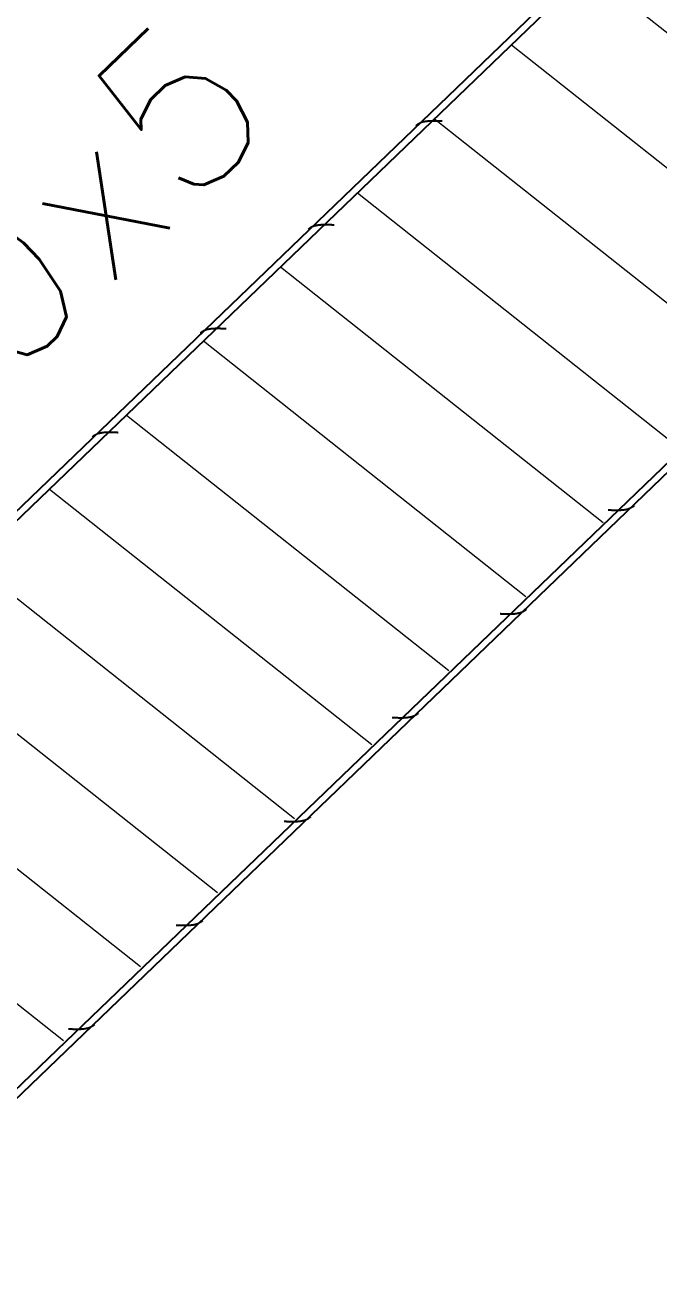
# Model space of a CAD drawing. Extents: x -9282 to 18119, y -11629 to 17404.
# Drawn here: x 1513.7 to 1558.6, y 3292.4 to 3381.8 of the extents above; entities that cross this region are included whole.
import ezdxf

# ---------------------------------------------------------------- set-up
doc = ezdxf.new("R2010")
doc.units = 0
doc.header["$LTSCALE"] = 30
doc.header["$MEASUREMENT"] = 0
doc.linetypes.add('EJEH$0$RLE-PROYECCION', pattern=[0.71438, 0.47625, -0.23813])
doc.layers.get('0').update_dxf_attribs({"linetype": 'CONTINUOUS'})
doc.layers.add('EJEH$0$RLA-ACHURADO', color=30, linetype='EJEH$0$RLE-PROYECCION', lineweight=15, transparency=0.7)
doc.layers.add('EJEH$0$RLA-CONTORNO', color=30, linetype='CONTINUOUS', lineweight=25)
doc.layers.add('EJEH$0$RLA-TEXTOS-1', color=9, linetype='CONTINUOUS', lineweight=9)
doc.styles.add('EJEH$0$RomanS', font='romans.shx', dxfattribs={"height": 11.25})

# ---------------------------------------------------------------- blocks, each defined once
blk = doc.blocks.new('EJEH')
at = {"layer": 'EJEH$0$RLA-ACHURADO'}
h = blk.add_hatch(dxfattribs=at)
h.set_pattern_fill('RLE-ELEMENTOS METALICOS', color=256, angle=6.623, style=0, pattern_type=2)
h.set_pattern_definition([(141.623, (-89.674, -1990.712), (-4.656249, -5.87957), [])])
h.paths.add_polyline_path([(-1555.011, 786.892), (-1239.799, 1089.402), (-1239.816, 1103), (-1267.501, 1103), (-1596.269, 787), (-1571.906, 787)])
at = {"layer": 'EJEH$0$RLA-CONTORNO'}
for p, q in [((-1268.223, 1103), (-1596.99, 787)), ((-1267.501, 1103), (-1596.269, 787)), ((-1239.799, 1089.402), (-1554.42, 787)), ((-1553.698, 787), (-1239.799, 1088.709)), ((-1370.007, 1005.247), (-1370.026, 1005.231)), ((-1369.989, 1005.263), (-1370.007, 1005.247)), ((-1369.969, 1005.278), (-1369.989, 1005.263)), ((-1369.95, 1005.293), (-1369.969, 1005.278)), ((-1369.93, 1005.308), (-1369.95, 1005.293)), ((-1369.909, 1005.322), (-1369.93, 1005.308)), ((-1369.888, 1005.335), (-1369.909, 1005.322)), ((-1369.867, 1005.348), (-1369.888, 1005.335)), ((-1369.845, 1005.361), (-1369.867, 1005.348)), ((-1369.822, 1005.373), (-1369.845, 1005.361)), ((-1369.8, 1005.385), (-1369.822, 1005.373)), ((-1369.777, 1005.396), (-1369.8, 1005.385)), ((-1369.753, 1005.407), (-1369.777, 1005.396)), ((-1369.729, 1005.418), (-1369.753, 1005.407)), ((-1369.705, 1005.428), (-1369.729, 1005.418)), ((-1369.68, 1005.438), (-1369.705, 1005.428)), ((-1369.655, 1005.447), (-1369.68, 1005.438)), ((-1369.629, 1005.456), (-1369.655, 1005.447)), ((-1369.603, 1005.464), (-1369.629, 1005.456)), ((-1369.577, 1005.472), (-1369.603, 1005.464)), ((-1369.55, 1005.479), (-1369.577, 1005.472)), ((-1369.523, 1005.487), (-1369.55, 1005.479)), ((-1369.495, 1005.493), (-1369.523, 1005.487)), ((-1369.468, 1005.5), (-1369.495, 1005.493)), ((-1369.439, 1005.506), (-1369.468, 1005.5)), ((-1369.411, 1005.512), (-1369.439, 1005.506)), ((-1369.382, 1005.517), (-1369.411, 1005.512)), ((-1369.352, 1005.522), (-1369.382, 1005.517)), ((-1369.323, 1005.526), (-1369.352, 1005.522)), ((-1369.293, 1005.531), (-1369.323, 1005.526)), ((-1369.263, 1005.535), (-1369.293, 1005.531)), ((-1369.232, 1005.538), (-1369.263, 1005.535)), ((-1369.201, 1005.542), (-1369.232, 1005.538)), ((-1369.17, 1005.544), (-1369.201, 1005.542)), ((-1369.139, 1005.547), (-1369.17, 1005.544)), ((-1369.107, 1005.55), (-1369.139, 1005.547)), ((-1369.075, 1005.552), (-1369.107, 1005.55)), ((-1369.042, 1005.554), (-1369.075, 1005.552)), ((-1369.01, 1005.555), (-1369.042, 1005.554)), ((-1368.977, 1005.556), (-1369.01, 1005.555)), ((-1368.944, 1005.557), (-1368.977, 1005.556)), ((-1368.911, 1005.558), (-1368.944, 1005.557)), ((-1368.877, 1005.559), (-1368.911, 1005.558)), ((-1368.844, 1005.559), (-1368.877, 1005.559)), ((-1368.81, 1005.559), (-1368.844, 1005.559)), ((-1368.776, 1005.559), (-1368.81, 1005.559)), ((-1368.742, 1005.559), (-1368.776, 1005.559)), ((-1368.707, 1005.559), (-1368.742, 1005.559)), ((-1368.673, 1005.558), (-1368.707, 1005.559)), ((-1368.638, 1005.558), (-1368.673, 1005.558)), ((-1368.603, 1005.557), (-1368.638, 1005.558)), ((-1368.568, 1005.556), (-1368.603, 1005.557)), ((-1368.533, 1005.555), (-1368.568, 1005.556)), ((-1368.498, 1005.553), (-1368.533, 1005.555)), ((-1368.462, 1005.552), (-1368.498, 1005.553)), ((-1368.427, 1005.551), (-1368.462, 1005.552)), ((-1368.392, 1005.549), (-1368.427, 1005.551)), ((-1368.356, 1005.548), (-1368.392, 1005.549)), ((-1368.321, 1005.546), (-1368.356, 1005.548)), ((-1368.285, 1005.544), (-1368.321, 1005.546)), ((-1368.249, 1005.543), (-1368.285, 1005.544)), ((-1368.214, 1005.541), (-1368.249, 1005.543)), ((-1368.178, 1005.539), (-1368.214, 1005.541)), ((-1377.654, 997.897), (-1377.673, 997.881)), ((-1377.636, 997.913), (-1377.654, 997.897)), ((-1377.616, 997.928), (-1377.636, 997.913)), ((-1377.597, 997.943), (-1377.616, 997.928)), ((-1377.576, 997.958), (-1377.597, 997.943)), ((-1377.556, 997.972), (-1377.576, 997.958)), ((-1377.535, 997.985), (-1377.556, 997.972)), ((-1377.514, 997.998), (-1377.535, 997.985)), ((-1377.492, 998.011), (-1377.514, 997.998)), ((-1377.469, 998.023), (-1377.492, 998.011)), ((-1377.447, 998.035), (-1377.469, 998.023)), ((-1377.424, 998.046), (-1377.447, 998.035)), ((-1377.4, 998.057), (-1377.424, 998.046)), ((-1377.376, 998.068), (-1377.4, 998.057)), ((-1377.352, 998.078), (-1377.376, 998.068)), ((-1377.327, 998.088), (-1377.352, 998.078)), ((-1377.302, 998.097), (-1377.327, 998.088)), ((-1377.276, 998.106), (-1377.302, 998.097)), ((-1377.25, 998.114), (-1377.276, 998.106)), ((-1377.224, 998.122), (-1377.25, 998.114)), ((-1377.197, 998.129), (-1377.224, 998.122)), ((-1377.17, 998.137), (-1377.197, 998.129)), ((-1377.142, 998.143), (-1377.17, 998.137)), ((-1377.114, 998.15), (-1377.142, 998.143)), ((-1377.086, 998.156), (-1377.114, 998.15)), ((-1377.058, 998.162), (-1377.086, 998.156)), ((-1377.029, 998.167), (-1377.058, 998.162)), ((-1376.999, 998.172), (-1377.029, 998.167)), ((-1376.97, 998.176), (-1376.999, 998.172)), ((-1376.94, 998.181), (-1376.97, 998.176)), ((-1376.91, 998.185), (-1376.94, 998.181)), ((-1376.879, 998.188), (-1376.91, 998.185)), ((-1376.848, 998.192), (-1376.879, 998.188)), ((-1376.817, 998.195), (-1376.848, 998.192)), ((-1376.785, 998.197), (-1376.817, 998.195)), ((-1376.754, 998.2), (-1376.785, 998.197)), ((-1376.722, 998.202), (-1376.754, 998.2)), ((-1376.689, 998.204), (-1376.722, 998.202)), ((-1376.657, 998.205), (-1376.689, 998.204)), ((-1376.624, 998.206), (-1376.657, 998.205)), ((-1376.591, 998.207), (-1376.624, 998.206)), ((-1376.558, 998.208), (-1376.591, 998.207)), ((-1376.524, 998.209), (-1376.558, 998.208)), ((-1376.491, 998.209), (-1376.524, 998.209)), ((-1376.457, 998.209), (-1376.491, 998.209)), ((-1376.423, 998.209), (-1376.457, 998.209)), ((-1376.389, 998.209), (-1376.423, 998.209)), ((-1376.354, 998.209), (-1376.389, 998.209)), ((-1376.32, 998.208), (-1376.354, 998.209)), ((-1376.285, 998.208), (-1376.32, 998.208)), ((-1376.25, 998.207), (-1376.285, 998.208)), ((-1376.215, 998.206), (-1376.25, 998.207)), ((-1376.18, 998.205), (-1376.215, 998.206)), ((-1376.145, 998.204), (-1376.18, 998.205)), ((-1376.109, 998.202), (-1376.145, 998.204)), ((-1376.074, 998.201), (-1376.109, 998.202)), ((-1376.039, 998.199), (-1376.074, 998.201)), ((-1376.003, 998.198), (-1376.039, 998.199)), ((-1375.967, 998.196), (-1376.003, 998.198)), ((-1375.932, 998.195), (-1375.967, 998.196)), ((-1375.896, 998.193), (-1375.932, 998.195)), ((-1375.861, 998.191), (-1375.896, 998.193)), ((-1375.825, 998.189), (-1375.861, 998.191)), ((-1385.223, 990.608), (-1385.244, 990.593)), ((-1385.203, 990.622), (-1385.223, 990.608)), ((-1385.182, 990.635), (-1385.203, 990.622)), ((-1385.16, 990.648), (-1385.182, 990.635)), ((-1385.139, 990.661), (-1385.16, 990.648)), ((-1385.116, 990.673), (-1385.139, 990.661)), ((-1385.094, 990.685), (-1385.116, 990.673)), ((-1385.071, 990.696), (-1385.094, 990.685)), ((-1385.047, 990.707), (-1385.071, 990.696)), ((-1385.023, 990.718), (-1385.047, 990.707)), ((-1384.999, 990.728), (-1385.023, 990.718)), ((-1384.974, 990.738), (-1384.999, 990.728)), ((-1384.949, 990.747), (-1384.974, 990.738)), ((-1384.923, 990.756), (-1384.949, 990.747)), ((-1384.897, 990.764), (-1384.923, 990.756)), ((-1384.871, 990.772), (-1384.897, 990.764)), ((-1384.844, 990.78), (-1384.871, 990.772)), ((-1384.817, 990.787), (-1384.844, 990.78)), ((-1384.789, 990.793), (-1384.817, 990.787)), ((-1384.761, 990.8), (-1384.789, 990.793)), ((-1384.733, 990.806), (-1384.761, 990.8)), ((-1384.705, 990.812), (-1384.733, 990.806)), ((-1384.676, 990.817), (-1384.705, 990.812)), ((-1384.646, 990.822), (-1384.676, 990.817)), ((-1384.617, 990.826), (-1384.646, 990.822)), ((-1384.587, 990.831), (-1384.617, 990.826)), ((-1384.557, 990.835), (-1384.587, 990.831)), ((-1384.526, 990.838), (-1384.557, 990.835)), ((-1384.495, 990.842), (-1384.526, 990.838)), ((-1384.464, 990.845), (-1384.495, 990.842)), ((-1384.432, 990.847), (-1384.464, 990.845)), ((-1384.401, 990.85), (-1384.432, 990.847)), ((-1384.369, 990.852), (-1384.401, 990.85)), ((-1384.336, 990.854), (-1384.369, 990.852)), ((-1384.304, 990.855), (-1384.336, 990.854)), ((-1384.271, 990.856), (-1384.304, 990.855)), ((-1384.238, 990.857), (-1384.271, 990.856)), ((-1384.205, 990.858), (-1384.238, 990.857)), ((-1384.171, 990.859), (-1384.205, 990.858)), ((-1384.138, 990.859), (-1384.171, 990.859)), ((-1384.104, 990.859), (-1384.138, 990.859)), ((-1384.07, 990.859), (-1384.104, 990.859)), ((-1384.036, 990.859), (-1384.07, 990.859)), ((-1384.001, 990.859), (-1384.036, 990.859)), ((-1383.967, 990.858), (-1384.001, 990.859)), ((-1383.932, 990.858), (-1383.967, 990.858)), ((-1383.897, 990.857), (-1383.932, 990.858)), ((-1383.862, 990.856), (-1383.897, 990.857)), ((-1383.827, 990.855), (-1383.862, 990.856)), ((-1383.792, 990.854), (-1383.827, 990.855)), ((-1383.756, 990.852), (-1383.792, 990.854)), ((-1383.721, 990.851), (-1383.756, 990.852)), ((-1383.686, 990.849), (-1383.721, 990.851)), ((-1383.65, 990.848), (-1383.686, 990.849)), ((-1383.614, 990.846), (-1383.65, 990.848)), ((-1383.579, 990.845), (-1383.614, 990.846)), ((-1383.543, 990.843), (-1383.579, 990.845)), ((-1383.507, 990.841), (-1383.543, 990.843)), ((-1383.472, 990.839), (-1383.507, 990.841)), ((-1385.301, 990.547), (-1385.32, 990.531)), ((-1385.282, 990.563), (-1385.301, 990.547)), ((-1385.263, 990.578), (-1385.282, 990.563)), ((-1385.244, 990.593), (-1385.263, 990.578)), ((-1392.408, 983.45), (-1392.436, 983.444)), ((-1392.38, 983.456), (-1392.408, 983.45)), ((-1392.352, 983.462), (-1392.38, 983.456)), ((-1392.323, 983.467), (-1392.352, 983.462)), ((-1392.293, 983.472), (-1392.323, 983.467)), ((-1392.264, 983.476), (-1392.293, 983.472)), ((-1392.234, 983.481), (-1392.264, 983.476)), ((-1392.203, 983.485), (-1392.234, 983.481)), ((-1392.173, 983.488), (-1392.203, 983.485)), ((-1392.142, 983.492), (-1392.173, 983.488)), ((-1392.111, 983.495), (-1392.142, 983.492)), ((-1392.079, 983.497), (-1392.111, 983.495)), ((-1392.048, 983.5), (-1392.079, 983.497)), ((-1392.016, 983.502), (-1392.048, 983.5)), ((-1391.983, 983.504), (-1392.016, 983.502)), ((-1391.951, 983.505), (-1391.983, 983.504)), ((-1391.918, 983.506), (-1391.951, 983.505)), ((-1391.885, 983.508), (-1391.918, 983.506)), ((-1391.852, 983.508), (-1391.885, 983.508)), ((-1391.818, 983.509), (-1391.852, 983.508)), ((-1391.785, 983.509), (-1391.818, 983.509)), ((-1391.751, 983.51), (-1391.785, 983.509)), ((-1391.717, 983.509), (-1391.751, 983.51)), ((-1391.682, 983.509), (-1391.717, 983.509)), ((-1391.648, 983.509), (-1391.682, 983.509)), ((-1391.613, 983.508), (-1391.648, 983.509)), ((-1391.579, 983.508), (-1391.613, 983.508)), ((-1391.544, 983.507), (-1391.579, 983.508)), ((-1391.509, 983.506), (-1391.544, 983.507)), ((-1391.474, 983.505), (-1391.509, 983.506)), ((-1391.439, 983.504), (-1391.474, 983.505)), ((-1391.403, 983.502), (-1391.439, 983.504)), ((-1391.368, 983.501), (-1391.403, 983.502)), ((-1391.332, 983.499), (-1391.368, 983.501)), ((-1391.297, 983.498), (-1391.332, 983.499)), ((-1391.261, 983.496), (-1391.297, 983.498)), ((-1391.226, 983.495), (-1391.261, 983.496)), ((-1391.19, 983.493), (-1391.226, 983.495)), ((-1391.154, 983.491), (-1391.19, 983.493)), ((-1391.119, 983.489), (-1391.154, 983.491)), ((-1392.948, 983.197), (-1392.967, 983.181)), ((-1392.929, 983.213), (-1392.948, 983.197)), ((-1392.91, 983.228), (-1392.929, 983.213)), ((-1392.891, 983.243), (-1392.91, 983.228)), ((-1392.87, 983.258), (-1392.891, 983.243)), ((-1392.85, 983.272), (-1392.87, 983.258)), ((-1392.829, 983.285), (-1392.85, 983.272)), ((-1392.807, 983.298), (-1392.829, 983.285)), ((-1392.786, 983.311), (-1392.807, 983.298)), ((-1392.763, 983.323), (-1392.786, 983.311)), ((-1392.741, 983.335), (-1392.763, 983.323)), ((-1392.717, 983.346), (-1392.741, 983.335)), ((-1392.694, 983.357), (-1392.717, 983.346)), ((-1392.67, 983.368), (-1392.694, 983.357)), ((-1392.646, 983.378), (-1392.67, 983.368)), ((-1392.621, 983.388), (-1392.646, 983.378)), ((-1392.596, 983.397), (-1392.621, 983.388)), ((-1392.57, 983.406), (-1392.596, 983.397)), ((-1392.544, 983.414), (-1392.57, 983.406)), ((-1392.518, 983.422), (-1392.544, 983.414)), ((-1392.491, 983.43), (-1392.518, 983.422)), ((-1392.464, 983.437), (-1392.491, 983.43)), ((-1392.436, 983.444), (-1392.464, 983.437)), ((-1354.97, 978.086), (-1354.996, 978.078)), ((-1354.945, 978.095), (-1354.97, 978.086)), ((-1354.92, 978.104), (-1354.945, 978.095)), ((-1354.895, 978.114), (-1354.92, 978.104)), ((-1354.87, 978.124), (-1354.895, 978.114)), ((-1354.847, 978.134), (-1354.87, 978.124)), ((-1354.823, 978.145), (-1354.847, 978.134)), ((-1354.8, 978.157), (-1354.823, 978.145)), ((-1354.777, 978.168), (-1354.8, 978.157)), ((-1354.755, 978.181), (-1354.777, 978.168)), ((-1354.733, 978.193), (-1354.755, 978.181)), ((-1354.712, 978.206), (-1354.733, 978.193)), ((-1354.691, 978.22), (-1354.712, 978.206)), ((-1354.67, 978.234), (-1354.691, 978.22)), ((-1354.65, 978.249), (-1354.67, 978.234)), ((-1354.63, 978.264), (-1354.65, 978.249)), ((-1354.611, 978.279), (-1354.63, 978.264)), ((-1354.592, 978.295), (-1354.611, 978.279)), ((-1354.574, 978.311), (-1354.592, 978.295)), ((-1356.386, 978.001), (-1356.422, 978.002)), ((-1356.35, 977.999), (-1356.386, 978.001)), ((-1356.315, 977.997), (-1356.35, 977.999)), ((-1356.279, 977.996), (-1356.315, 977.997)), ((-1356.243, 977.994), (-1356.279, 977.996)), ((-1356.208, 977.992), (-1356.243, 977.994)), ((-1356.172, 977.991), (-1356.208, 977.992)), ((-1356.137, 977.99), (-1356.172, 977.991)), ((-1356.102, 977.988), (-1356.137, 977.99)), ((-1356.067, 977.987), (-1356.102, 977.988)), ((-1356.031, 977.986), (-1356.067, 977.987)), ((-1355.996, 977.985), (-1356.031, 977.986)), ((-1355.962, 977.984), (-1355.996, 977.985)), ((-1355.927, 977.983), (-1355.962, 977.984)), ((-1355.892, 977.983), (-1355.927, 977.983)), ((-1355.858, 977.982), (-1355.892, 977.983)), ((-1355.824, 977.982), (-1355.858, 977.982)), ((-1355.79, 977.982), (-1355.824, 977.982)), ((-1355.756, 977.982), (-1355.79, 977.982)), ((-1355.722, 977.983), (-1355.756, 977.982)), ((-1355.689, 977.983), (-1355.722, 977.983)), ((-1355.655, 977.984), (-1355.689, 977.983)), ((-1355.622, 977.985), (-1355.655, 977.984)), ((-1355.59, 977.987), (-1355.622, 977.985)), ((-1355.557, 977.988), (-1355.59, 977.987)), ((-1355.525, 977.99), (-1355.557, 977.988)), ((-1355.493, 977.992), (-1355.525, 977.99)), ((-1355.461, 977.995), (-1355.493, 977.992)), ((-1355.43, 977.997), (-1355.461, 977.995)), ((-1355.398, 978), (-1355.43, 977.997)), ((-1355.368, 978.003), (-1355.398, 978)), ((-1355.337, 978.007), (-1355.368, 978.003)), ((-1355.307, 978.011), (-1355.337, 978.007)), ((-1355.277, 978.015), (-1355.307, 978.011)), ((-1355.247, 978.02), (-1355.277, 978.015)), ((-1355.218, 978.025), (-1355.247, 978.02)), ((-1355.189, 978.03), (-1355.218, 978.025)), ((-1355.16, 978.036), (-1355.189, 978.03)), ((-1355.132, 978.042), (-1355.16, 978.036)), ((-1355.104, 978.048), (-1355.132, 978.042)), ((-1355.077, 978.055), (-1355.104, 978.048)), ((-1355.05, 978.062), (-1355.077, 978.055)), ((-1355.023, 978.07), (-1355.05, 978.062)), ((-1354.996, 978.078), (-1355.023, 978.07)), ((-1362.239, 970.945), (-1362.258, 970.929)), ((-1362.221, 970.961), (-1362.239, 970.945)), ((-1364.033, 970.651), (-1364.069, 970.652)), ((-1363.997, 970.649), (-1364.033, 970.651)), ((-1363.962, 970.647), (-1363.997, 970.649)), ((-1363.926, 970.646), (-1363.962, 970.647)), ((-1363.89, 970.644), (-1363.926, 970.646)), ((-1363.855, 970.642), (-1363.89, 970.644)), ((-1363.819, 970.641), (-1363.855, 970.642)), ((-1363.784, 970.64), (-1363.819, 970.641)), ((-1363.749, 970.638), (-1363.784, 970.64)), ((-1363.714, 970.637), (-1363.749, 970.638)), ((-1363.678, 970.636), (-1363.714, 970.637)), ((-1363.643, 970.635), (-1363.678, 970.636)), ((-1363.609, 970.634), (-1363.643, 970.635)), ((-1363.574, 970.633), (-1363.609, 970.634)), ((-1363.539, 970.633), (-1363.574, 970.633)), ((-1363.505, 970.633), (-1363.539, 970.633)), ((-1363.471, 970.632), (-1363.505, 970.633)), ((-1363.437, 970.632), (-1363.471, 970.632)), ((-1363.403, 970.632), (-1363.437, 970.632)), ((-1363.369, 970.633), (-1363.403, 970.632)), ((-1363.336, 970.633), (-1363.369, 970.633)), ((-1363.302, 970.634), (-1363.336, 970.633)), ((-1363.269, 970.635), (-1363.302, 970.634)), ((-1363.237, 970.637), (-1363.269, 970.635)), ((-1363.204, 970.638), (-1363.237, 970.637)), ((-1363.172, 970.64), (-1363.204, 970.638)), ((-1363.14, 970.642), (-1363.172, 970.64)), ((-1363.108, 970.645), (-1363.14, 970.642)), ((-1363.077, 970.647), (-1363.108, 970.645)), ((-1363.045, 970.65), (-1363.077, 970.647)), ((-1363.014, 970.654), (-1363.045, 970.65)), ((-1362.984, 970.657), (-1363.014, 970.654)), ((-1362.954, 970.661), (-1362.984, 970.657)), ((-1362.924, 970.665), (-1362.954, 970.661)), ((-1362.894, 970.67), (-1362.924, 970.665)), ((-1362.865, 970.675), (-1362.894, 970.67)), ((-1362.836, 970.68), (-1362.865, 970.675)), ((-1362.807, 970.686), (-1362.836, 970.68)), ((-1362.779, 970.692), (-1362.807, 970.686)), ((-1362.751, 970.698), (-1362.779, 970.692)), ((-1362.724, 970.705), (-1362.751, 970.698)), ((-1362.696, 970.712), (-1362.724, 970.705)), ((-1362.67, 970.72), (-1362.696, 970.712)), ((-1362.643, 970.728), (-1362.67, 970.72)), ((-1362.617, 970.736), (-1362.643, 970.728)), ((-1362.592, 970.745), (-1362.617, 970.736)), ((-1362.567, 970.754), (-1362.592, 970.745)), ((-1362.542, 970.764), (-1362.567, 970.754)), ((-1362.517, 970.774), (-1362.542, 970.764)), ((-1362.493, 970.784), (-1362.517, 970.774)), ((-1362.47, 970.795), (-1362.493, 970.784)), ((-1362.447, 970.807), (-1362.47, 970.795)), ((-1362.424, 970.818), (-1362.447, 970.807)), ((-1362.402, 970.831), (-1362.424, 970.818)), ((-1362.38, 970.843), (-1362.402, 970.831)), ((-1362.359, 970.857), (-1362.38, 970.843)), ((-1362.338, 970.87), (-1362.359, 970.857)), ((-1362.317, 970.884), (-1362.338, 970.87)), ((-1362.297, 970.899), (-1362.317, 970.884)), ((-1362.277, 970.914), (-1362.297, 970.899)), ((-1362.258, 970.929), (-1362.277, 970.914)), ((-1371.68, 963.301), (-1371.716, 963.302)), ((-1371.644, 963.299), (-1371.68, 963.301)), ((-1371.609, 963.297), (-1371.644, 963.299)), ((-1371.573, 963.296), (-1371.609, 963.297)), ((-1371.537, 963.294), (-1371.573, 963.296)), ((-1371.502, 963.292), (-1371.537, 963.294)), ((-1371.466, 963.291), (-1371.502, 963.292)), ((-1371.431, 963.29), (-1371.466, 963.291)), ((-1371.396, 963.288), (-1371.431, 963.29)), ((-1371.36, 963.287), (-1371.396, 963.288)), ((-1371.325, 963.286), (-1371.36, 963.287)), ((-1371.29, 963.285), (-1371.325, 963.286)), ((-1371.256, 963.284), (-1371.29, 963.285)), ((-1371.221, 963.283), (-1371.256, 963.284)), ((-1371.186, 963.283), (-1371.221, 963.283)), ((-1371.152, 963.283), (-1371.186, 963.283)), ((-1371.118, 963.282), (-1371.152, 963.283)), ((-1371.084, 963.282), (-1371.118, 963.282)), ((-1371.05, 963.282), (-1371.084, 963.282)), ((-1371.016, 963.283), (-1371.05, 963.282)), ((-1370.983, 963.283), (-1371.016, 963.283)), ((-1370.949, 963.284), (-1370.983, 963.283)), ((-1370.916, 963.285), (-1370.949, 963.284)), ((-1370.884, 963.287), (-1370.916, 963.285)), ((-1370.851, 963.288), (-1370.884, 963.287)), ((-1370.819, 963.29), (-1370.851, 963.288)), ((-1370.787, 963.292), (-1370.819, 963.29)), ((-1370.755, 963.295), (-1370.787, 963.292)), ((-1370.723, 963.297), (-1370.755, 963.295)), ((-1370.692, 963.3), (-1370.723, 963.297)), ((-1370.661, 963.304), (-1370.692, 963.3)), ((-1370.631, 963.307), (-1370.661, 963.304)), ((-1370.601, 963.311), (-1370.631, 963.307)), ((-1370.571, 963.315), (-1370.601, 963.311)), ((-1370.541, 963.32), (-1370.571, 963.315)), ((-1370.512, 963.325), (-1370.541, 963.32)), ((-1370.483, 963.33), (-1370.512, 963.325)), ((-1370.454, 963.336), (-1370.483, 963.33)), ((-1370.426, 963.342), (-1370.454, 963.336)), ((-1370.398, 963.348), (-1370.426, 963.342)), ((-1370.371, 963.355), (-1370.398, 963.348)), ((-1370.343, 963.362), (-1370.371, 963.355)), ((-1370.317, 963.37), (-1370.343, 963.362)), ((-1370.29, 963.378), (-1370.317, 963.37)), ((-1370.264, 963.386), (-1370.29, 963.378)), ((-1370.239, 963.395), (-1370.264, 963.386)), ((-1370.214, 963.404), (-1370.239, 963.395)), ((-1370.189, 963.414), (-1370.214, 963.404)), ((-1370.164, 963.424), (-1370.189, 963.414)), ((-1370.14, 963.434), (-1370.164, 963.424)), ((-1370.117, 963.445), (-1370.14, 963.434)), ((-1370.094, 963.457), (-1370.117, 963.445)), ((-1370.071, 963.468), (-1370.094, 963.457)), ((-1370.049, 963.481), (-1370.071, 963.468)), ((-1370.027, 963.493), (-1370.049, 963.481)), ((-1370.005, 963.507), (-1370.027, 963.493)), ((-1369.984, 963.52), (-1370.005, 963.507)), ((-1369.964, 963.534), (-1369.984, 963.52)), ((-1369.944, 963.549), (-1369.964, 963.534)), ((-1369.924, 963.564), (-1369.944, 963.549)), ((-1369.905, 963.579), (-1369.924, 963.564)), ((-1369.886, 963.595), (-1369.905, 963.579)), ((-1369.868, 963.611), (-1369.886, 963.595)), ((-1379.327, 955.951), (-1379.363, 955.952)), ((-1379.291, 955.949), (-1379.327, 955.951)), ((-1379.256, 955.947), (-1379.291, 955.949)), ((-1379.22, 955.946), (-1379.256, 955.947)), ((-1379.184, 955.944), (-1379.22, 955.946)), ((-1379.149, 955.942), (-1379.184, 955.944)), ((-1379.113, 955.941), (-1379.149, 955.942)), ((-1379.078, 955.94), (-1379.113, 955.941)), ((-1379.043, 955.938), (-1379.078, 955.94)), ((-1379.007, 955.937), (-1379.043, 955.938)), ((-1378.972, 955.936), (-1379.007, 955.937)), ((-1378.937, 955.935), (-1378.972, 955.936)), ((-1378.902, 955.934), (-1378.937, 955.935)), ((-1378.868, 955.933), (-1378.902, 955.934)), ((-1378.833, 955.933), (-1378.868, 955.933)), ((-1378.799, 955.933), (-1378.833, 955.933)), ((-1378.765, 955.932), (-1378.799, 955.933)), ((-1378.731, 955.932), (-1378.765, 955.932)), ((-1378.697, 955.933), (-1378.731, 955.932)), ((-1378.663, 955.933), (-1378.697, 955.933)), ((-1378.629, 955.933), (-1378.663, 955.933)), ((-1378.596, 955.934), (-1378.629, 955.933)), ((-1378.563, 955.935), (-1378.596, 955.934)), ((-1378.53, 955.937), (-1378.563, 955.935)), ((-1378.498, 955.938), (-1378.53, 955.937)), ((-1378.466, 955.94), (-1378.498, 955.938)), ((-1378.434, 955.942), (-1378.466, 955.94)), ((-1378.402, 955.945), (-1378.434, 955.942)), ((-1378.37, 955.947), (-1378.402, 955.945)), ((-1378.339, 955.95), (-1378.37, 955.947)), ((-1378.308, 955.954), (-1378.339, 955.95)), ((-1378.278, 955.957), (-1378.308, 955.954)), ((-1378.248, 955.961), (-1378.278, 955.957)), ((-1378.218, 955.965), (-1378.248, 955.961)), ((-1378.188, 955.97), (-1378.218, 955.965)), ((-1378.159, 955.975), (-1378.188, 955.97)), ((-1378.13, 955.98), (-1378.159, 955.975)), ((-1378.101, 955.986), (-1378.13, 955.98)), ((-1378.073, 955.992), (-1378.101, 955.986)), ((-1378.045, 955.998), (-1378.073, 955.992)), ((-1378.018, 956.005), (-1378.045, 955.998)), ((-1377.99, 956.012), (-1378.018, 956.005)), ((-1377.964, 956.02), (-1377.99, 956.012)), ((-1377.937, 956.028), (-1377.964, 956.02)), ((-1377.911, 956.036), (-1377.937, 956.028)), ((-1377.886, 956.045), (-1377.911, 956.036)), ((-1377.86, 956.054), (-1377.886, 956.045)), ((-1377.836, 956.064), (-1377.86, 956.054)), ((-1377.811, 956.074), (-1377.836, 956.064)), ((-1377.787, 956.084), (-1377.811, 956.074)), ((-1377.764, 956.095), (-1377.787, 956.084)), ((-1377.741, 956.107), (-1377.764, 956.095)), ((-1377.718, 956.118), (-1377.741, 956.107)), ((-1377.696, 956.131), (-1377.718, 956.118)), ((-1377.674, 956.143), (-1377.696, 956.131)), ((-1377.652, 956.157), (-1377.674, 956.143)), ((-1377.631, 956.17), (-1377.652, 956.157)), ((-1377.611, 956.184), (-1377.631, 956.17)), ((-1377.591, 956.199), (-1377.611, 956.184)), ((-1377.571, 956.214), (-1377.591, 956.199)), ((-1377.552, 956.229), (-1377.571, 956.214)), ((-1377.533, 956.245), (-1377.552, 956.229)), ((-1377.515, 956.261), (-1377.533, 956.245)), ((-1386.974, 948.601), (-1387.009, 948.602)), ((-1386.938, 948.599), (-1386.974, 948.601)), ((-1386.902, 948.597), (-1386.938, 948.599)), ((-1386.867, 948.596), (-1386.902, 948.597)), ((-1386.831, 948.594), (-1386.867, 948.596)), ((-1386.796, 948.593), (-1386.831, 948.594)), ((-1386.76, 948.591), (-1386.796, 948.593)), ((-1386.725, 948.59), (-1386.76, 948.591)), ((-1386.69, 948.588), (-1386.725, 948.59)), ((-1386.654, 948.587), (-1386.69, 948.588)), ((-1386.619, 948.586), (-1386.654, 948.587)), ((-1386.584, 948.585), (-1386.619, 948.586)), ((-1386.549, 948.584), (-1386.584, 948.585)), ((-1386.515, 948.583), (-1386.549, 948.584)), ((-1386.48, 948.583), (-1386.515, 948.583)), ((-1386.446, 948.583), (-1386.48, 948.583)), ((-1386.412, 948.582), (-1386.446, 948.583)), ((-1386.377, 948.582), (-1386.412, 948.582)), ((-1386.344, 948.583), (-1386.377, 948.582)), ((-1386.31, 948.583), (-1386.344, 948.583)), ((-1386.276, 948.584), (-1386.31, 948.583)), ((-1386.243, 948.584), (-1386.276, 948.584)), ((-1386.21, 948.585), (-1386.243, 948.584)), ((-1386.177, 948.587), (-1386.21, 948.585)), ((-1386.145, 948.588), (-1386.177, 948.587)), ((-1386.113, 948.59), (-1386.145, 948.588)), ((-1386.081, 948.592), (-1386.113, 948.59)), ((-1386.049, 948.595), (-1386.081, 948.592)), ((-1386.017, 948.597), (-1386.049, 948.595)), ((-1385.986, 948.6), (-1386.017, 948.597)), ((-1385.955, 948.604), (-1385.986, 948.6)), ((-1385.925, 948.607), (-1385.955, 948.604)), ((-1385.894, 948.611), (-1385.925, 948.607)), ((-1385.865, 948.615), (-1385.894, 948.611)), ((-1385.835, 948.62), (-1385.865, 948.615)), ((-1385.806, 948.625), (-1385.835, 948.62)), ((-1385.777, 948.63), (-1385.806, 948.625)), ((-1385.748, 948.636), (-1385.777, 948.63)), ((-1385.72, 948.642), (-1385.748, 948.636)), ((-1385.692, 948.648), (-1385.72, 948.642)), ((-1385.664, 948.655), (-1385.692, 948.648)), ((-1385.637, 948.662), (-1385.664, 948.655)), ((-1385.611, 948.67), (-1385.637, 948.662)), ((-1385.584, 948.678), (-1385.611, 948.67)), ((-1385.558, 948.686), (-1385.584, 948.678)), ((-1385.533, 948.695), (-1385.558, 948.686)), ((-1385.507, 948.704), (-1385.533, 948.695)), ((-1385.483, 948.714), (-1385.507, 948.704)), ((-1385.458, 948.724), (-1385.483, 948.714)), ((-1385.434, 948.734), (-1385.458, 948.724)), ((-1385.411, 948.745), (-1385.434, 948.734)), ((-1385.388, 948.757), (-1385.411, 948.745)), ((-1385.365, 948.769), (-1385.388, 948.757)), ((-1385.343, 948.781), (-1385.365, 948.769)), ((-1385.321, 948.793), (-1385.343, 948.781)), ((-1385.299, 948.807), (-1385.321, 948.793)), ((-1385.278, 948.82), (-1385.299, 948.807)), ((-1385.258, 948.834), (-1385.278, 948.82)), ((-1385.238, 948.849), (-1385.258, 948.834)), ((-1385.218, 948.864), (-1385.238, 948.849)), ((-1385.199, 948.879), (-1385.218, 948.864)), ((-1385.18, 948.895), (-1385.199, 948.879)), ((-1385.162, 948.911), (-1385.18, 948.895)), ((-1392.99, 941.431), (-1393.012, 941.419)), ((-1392.968, 941.443), (-1392.99, 941.431)), ((-1392.946, 941.457), (-1392.968, 941.443)), ((-1392.925, 941.47), (-1392.946, 941.457)), ((-1392.905, 941.484), (-1392.925, 941.47)), ((-1392.885, 941.499), (-1392.905, 941.484)), ((-1392.865, 941.514), (-1392.885, 941.499)), ((-1392.846, 941.529), (-1392.865, 941.514)), ((-1392.827, 941.545), (-1392.846, 941.529)), ((-1392.809, 941.561), (-1392.827, 941.545)), ((-1394.621, 941.251), (-1394.656, 941.252)), ((-1394.585, 941.249), (-1394.621, 941.251)), ((-1394.549, 941.247), (-1394.585, 941.249)), ((-1394.514, 941.246), (-1394.549, 941.247)), ((-1394.478, 941.244), (-1394.514, 941.246)), ((-1394.443, 941.243), (-1394.478, 941.244)), ((-1394.407, 941.241), (-1394.443, 941.243)), ((-1394.372, 941.24), (-1394.407, 941.241)), ((-1394.337, 941.238), (-1394.372, 941.24)), ((-1394.301, 941.237), (-1394.337, 941.238)), ((-1394.266, 941.236), (-1394.301, 941.237)), ((-1394.231, 941.235), (-1394.266, 941.236)), ((-1394.196, 941.234), (-1394.231, 941.235)), ((-1394.162, 941.234), (-1394.196, 941.234)), ((-1394.127, 941.233), (-1394.162, 941.234)), ((-1394.093, 941.233), (-1394.127, 941.233)), ((-1394.058, 941.232), (-1394.093, 941.233)), ((-1394.024, 941.232), (-1394.058, 941.232)), ((-1393.991, 941.233), (-1394.024, 941.232)), ((-1393.957, 941.233), (-1393.991, 941.233)), ((-1393.923, 941.234), (-1393.957, 941.233)), ((-1393.89, 941.234), (-1393.923, 941.234)), ((-1393.857, 941.235), (-1393.89, 941.234)), ((-1393.824, 941.237), (-1393.857, 941.235)), ((-1393.792, 941.238), (-1393.824, 941.237)), ((-1393.76, 941.24), (-1393.792, 941.238)), ((-1393.728, 941.242), (-1393.76, 941.24)), ((-1393.696, 941.245), (-1393.728, 941.242)), ((-1393.664, 941.247), (-1393.696, 941.245)), ((-1393.633, 941.25), (-1393.664, 941.247)), ((-1393.602, 941.254), (-1393.633, 941.25)), ((-1393.572, 941.257), (-1393.602, 941.254)), ((-1393.541, 941.261), (-1393.572, 941.257)), ((-1393.511, 941.265), (-1393.541, 941.261)), ((-1393.482, 941.27), (-1393.511, 941.265)), ((-1393.453, 941.275), (-1393.482, 941.27)), ((-1393.424, 941.28), (-1393.453, 941.275)), ((-1393.395, 941.286), (-1393.424, 941.28)), ((-1393.367, 941.292), (-1393.395, 941.286)), ((-1393.339, 941.298), (-1393.367, 941.292)), ((-1393.311, 941.305), (-1393.339, 941.298)), ((-1393.284, 941.312), (-1393.311, 941.305)), ((-1393.258, 941.32), (-1393.284, 941.312)), ((-1393.231, 941.328), (-1393.258, 941.32)), ((-1393.205, 941.336), (-1393.231, 941.328)), ((-1393.18, 941.345), (-1393.205, 941.336)), ((-1393.154, 941.354), (-1393.18, 941.345)), ((-1393.13, 941.364), (-1393.154, 941.354)), ((-1393.105, 941.374), (-1393.13, 941.364)), ((-1393.081, 941.384), (-1393.105, 941.374)), ((-1393.058, 941.395), (-1393.081, 941.384)), ((-1393.035, 941.407), (-1393.058, 941.395)), ((-1393.012, 941.419), (-1393.035, 941.407))]:
    blk.add_line(p, q, dxfattribs=at)
at = {"layer": 'EJEH$0$RLA-TEXTOS-1', "insert": (-1427.168, 967.622), "char_height": 11.25, "width": 150.89513, "attachment_point": 5, "rotation": 43.86558, "line_spacing_factor": 0.941778, "style": 'EJEH$0$RomanS'}
blk.add_mtext('V.M. 300x300x5', dxfattribs=at)

msp = doc.modelspace()

# ---------------------------------------------------------------- block references
msp.add_blockref('EJEH', (2911.436, 2369.469))

doc.saveas('drawing.dxf')
